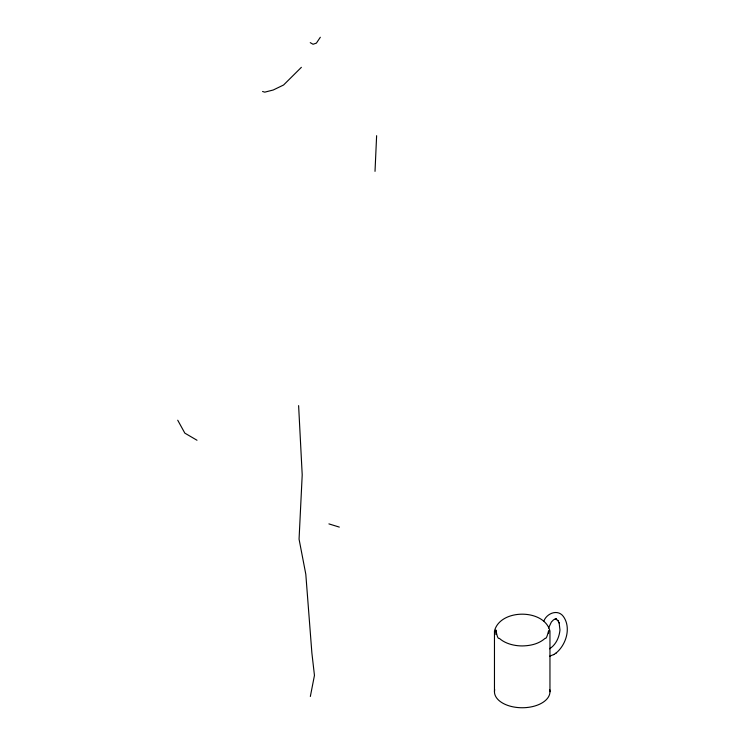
<?xml version="1.0" encoding="UTF-8"?>
<svg xmlns="http://www.w3.org/2000/svg" width="745" height="745" viewBox="0 0 745 745"><rect width="100%" height="100%" fill="white"/><g stroke="black" fill="none" stroke-linecap="round" stroke-linejoin="round"><path stroke-width="1.12" d="M375.014 171.359L376.625 135.683M310.339 696.482L314.455 675.398L311.885 653.02L305.804 574.227L299.062 539.147L302.209 474.863L298.615 405.625M548.571 627.998L551.384 621.991L553.61 619.765L556.124 618.871L555.351 618.853L556.571 619.318L555.239 618.741L558.173 620.808L557.707 620.231L559.309 623.081L559.076 622.447L559.97 629.972C559.337 636.575 556.636 643.224 551.393 647.489L549.568 648.737L549.987 648.448M543.897 620.957C546.839 613.265 557.837 608.814 563.397 616.506C571.415 627.784 566.125 644.77 556.087 653.03M320.331 37.25L316.383 43.136L313.04 44.253L310.246 42.651M301.38 67.32L283.575 85.005L273.229 90.005L264.773 92.156L262.557 91.477M549.754 656.168L554.112 654.38M553.693 654.669L556.422 652.797M328.908 523.893L339.32 527.097M196.997 440.248L184.844 433.143L177.729 420.217M549.959 691.732L549.959 631.043C544.316 608.563 500.1 608.563 494.466 631.043L494.466 691.732M548.506 633.334C549.447 624.608 547.23 639.946 545.163 638.288C538.784 643.978 530.514 645.785 522.208 645.934C514.134 645.924 505.175 643.633 499.355 638.372C496.328 639.927 495.527 621.861 495.919 634.479M549.717 689.637A27.742 16.017 0 0 1 522.208 707.75A27.742 16.017 0 0 1 494.699 689.637"/></g></svg>
